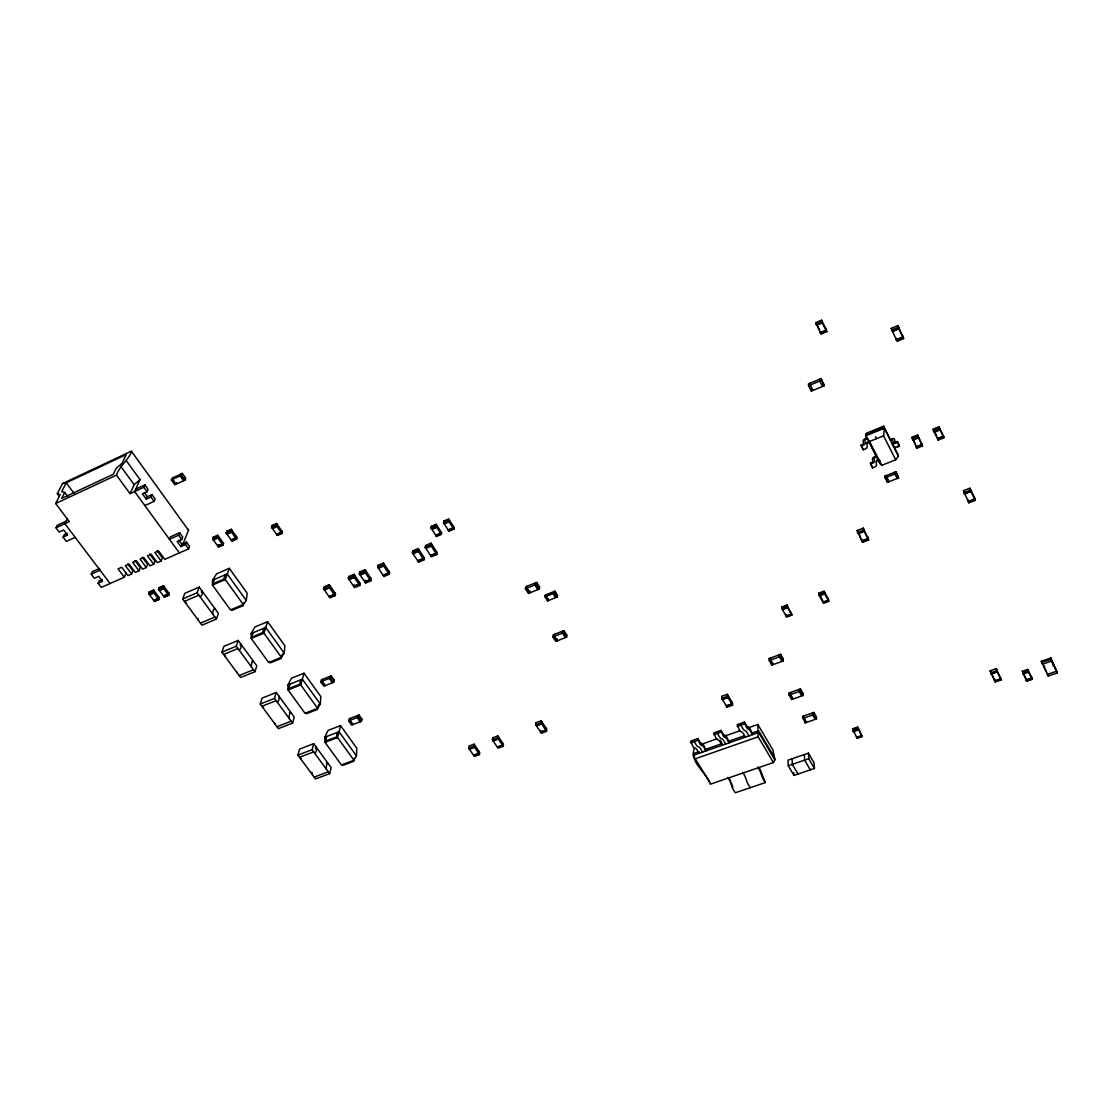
<?xml version="1.0" encoding="UTF-8"?>
<svg xmlns="http://www.w3.org/2000/svg" width="1113" height="1113" viewBox="0 0 1113 1113"><rect width="100%" height="100%" fill="white"/><g stroke="black" fill="none" stroke-linecap="round" stroke-linejoin="round"><path stroke-width="1.5" d="M722.17 743.54L722.17 745.265L720.139 741.912A5.342 1.419 69.7 0 0 718.692 740.27L717.259 739.602A4.591 1.224 69.6 0 1 716.007 738.197L713.85 732.91L720.932 730.406L723.339 734.343L725.161 735.303A8.125 2.143 69.7 0 1 726.984 737.39L729.224 742.788L727.192 739.435A5.342 1.405 69.7 0 0 725.759 737.794L724.326 737.112A4.591 1.21 69.6 0 1 723.088 735.693L720.932 730.406M697.754 738.601L700.188 742.51L702.053 743.442A8.083 2.226 69.7 0 1 703.903 745.515L706.129 750.885L704.084 747.56A5.315 1.461 69.7 0 0 702.623 745.933L701.162 745.279A4.563 1.252 69.7 0 1 699.896 743.874L697.754 738.601L690.742 741.091L692.884 746.35A4.563 1.266 69.7 0 0 694.15 747.741L695.639 748.395A5.315 1.475 69.8 0 1 697.1 750.009L699.145 753.334L699.159 751.609M694.554 748.033C688.585 762.029 706.727 772.144 710.261 784.234L773.41 762.558L774.885 759.887L772.979 750.092L757.828 724.452L748.159 727.86M212.444 585.076L212.541 580.249L216.562 573.849L229.306 568.34L247.142 593.159L246.307 600.505L243.288 604.498L230.488 609.91L212.444 585.076L225.271 579.553L229.306 568.34M897.175 453.033L898.358 456.066L895.728 459.808L881.746 465.345L879.799 463.439L879.757 459.947M356.48 755.936L356.772 748.2L340.522 725.593L328.057 730.406L324.746 737.251L324.996 742.329L341.427 764.937L353.948 760.221L356.48 755.936L339.062 731.756L340.522 725.593M131.668 451.322C129.776 458.222 119.063 466.681 116.475 475.126L55.65 503.521L69.326 521.635L55.984 527.785L59.212 532.056L63.65 530.011L67.531 535.13L63.093 537.162L66.321 541.405L75.197 537.356M284.26 653.234L284.9 645.749L267.621 621.694L254.96 626.953L251.19 633.52L251.218 638.445L268.706 662.499L281.408 657.338L284.26 653.234L265.715 627.482L267.621 621.694M895.728 459.808L883.569 435.837L884.32 428.324L883.625 426.237L866.123 433.305L865.552 434.919L879.799 463.439M565.279 637.485L562.427 632.963M566.614 637.179L566.837 635.161L563.985 630.654L553.119 634.855L552.883 636.873L555.749 641.366L566.614 637.179L563.762 632.657L563.985 630.654M562.399 633.186L562.621 631.168M546.566 731.338L546.803 729.265L541.238 720.779L536.007 722.713L535.756 724.786L541.335 733.258L546.566 731.338L540.988 722.852L541.238 720.779M557.307 639.057L557.112 640.851L554.246 636.344L554.483 634.327M555.749 641.366L555.985 639.363M546.107 728.208L545.871 730.281L540.64 732.201L540.862 730.365M556.097 597.319C551.199 587.052 554.079 599.114 557.015 596.958L557.168 595.594M557.293 597.027L557.488 595.274L554.928 591.184L545.231 595.038L545.022 596.791L547.596 600.867L557.293 597.027L554.719 592.937L554.928 591.184M541.934 721.85L541.683 723.909L536.452 725.843L536.007 722.713M553.69 591.866L557.015 596.958M554.441 592.867L554.608 591.504L556.319 594.231M773.41 762.558L758.148 736.806L757.828 724.452M547.596 600.867L547.805 599.114M546.233 596.304L548.806 600.38L547.916 600.547L548.083 599.184M545.509 595.107L545.342 596.471L547.916 600.547M539.346 589.055L539.596 587.08L536.661 582.419L525.726 586.815L525.447 588.777L528.383 593.424L539.346 589.055L536.41 584.395L536.661 582.419M535.297 582.975L535.033 584.951L537.969 589.598L535.061 584.728M529.997 591.114L529.76 592.867L526.811 588.234L527.089 586.259M503.173 746.322L503.466 744.249L497.831 735.874L492.697 737.766L492.391 739.839L498.04 748.2L503.173 746.322L497.525 737.947L497.831 735.874M502.756 743.192L502.464 745.279L497.33 747.157L502.506 745.042M498.541 736.917L498.234 738.99L493.101 740.882L492.697 737.766M479.049 751.442L478.715 753.529L473.637 755.393L478.757 753.292M479.425 754.558L479.745 752.485L474.082 744.18L469.004 746.058L468.67 748.131L474.347 756.423L479.425 754.558L473.762 746.253L474.082 744.18M474.792 745.223L474.472 747.282L469.38 749.16L474.5 747.06M453.826 529.19L454.16 527.492L448.692 519.02L443.878 521.051L443.531 522.748L449.012 531.207L453.826 529.19L448.344 520.703L448.692 519.02M453.478 526.435L453.687 528.745L448.873 530.762L449.137 529.44M449.012 531.207L449.346 529.524M443.739 522.818L444.017 521.51L448.831 519.479L448.567 520.787L443.531 522.748M449.388 520.091L448.831 519.479M441.305 534.449L441.652 532.751L436.171 524.306L431.385 526.338L431.009 528.021L436.505 536.452L441.305 534.449L435.809 526.004L436.171 524.306M436.393 551.436L435.99 553.37L430.606 555.61L436.032 553.147M440.651 533.21L435.823 535.409L440.651 533.21L441.165 533.99L436.379 536.007L435.865 535.214M436.755 554.552L437.172 552.618L430.995 543.172L425.611 545.426L425.18 547.359L431.385 556.778L436.755 554.552L430.578 545.106L430.995 543.172M441.165 533.99L441.444 532.682M436.379 536.007L436.658 534.685M436.505 536.452L436.866 534.755M431.232 528.105C431.385 530.484 438.021 527.687 436.018 526.073L436.31 524.766L431.51 526.783M431.343 546.288L431.761 544.354M423.58 556.778L423.149 558.712L417.792 560.938L423.19 558.489M426.015 548.319L431.399 546.066M423.928 559.881L424.345 557.947L418.154 548.556L412.798 550.796L412.366 552.716L418.571 562.107L423.928 559.881L417.723 550.476L418.154 548.556M418.571 562.107L419.003 560.173M418.502 551.658L418.933 549.725M413.535 552.173L413.146 553.898L418.544 551.436M342.317 764.603L342.86 765.354L353.586 761.306L354.324 758.176M360.709 719.916L360.278 721.725L357.287 717.523L357.774 715.492M361.516 721.252L362.003 719.221L359.012 715.019L349.12 718.845L348.633 720.876L351.625 725.064L361.516 721.252L358.539 717.05L359.012 715.019M388.924 571.192L388.465 573.139L383.192 575.324L388.507 572.917M389.244 574.294L389.703 572.346L383.47 563.067L378.197 565.279L377.71 567.213L383.971 576.478L389.244 574.294L382.997 565.001L383.47 563.067M350.358 718.358L349.858 720.389L352.863 724.591L349.913 720.167M383.971 576.478L384.444 574.545M383.776 566.169L384.249 564.235M337.434 734.761L336.655 737.863L337.267 732.437M329.643 773.646L331.145 767.594L313.671 743.693L299.55 749.119L297.922 755.115L315.522 778.947L329.643 773.646L312.099 749.689L313.671 743.693M370.518 577.772L370.017 579.72L364.8 581.89L365.245 580.165M370.81 580.875L371.297 578.927L365.036 569.703L359.805 571.887L359.29 573.821L365.579 583.045L370.81 580.875L364.535 571.637L365.036 569.703M365.579 583.045L366.08 581.097M325.886 741.995L326.526 736.569M365.815 570.858L365.314 572.792L360.083 574.976L365.37 572.569M359.499 582.363L358.984 584.311L353.781 586.468L354.24 584.742M333.747 682.213L334.276 680.196L331.215 675.897L321.267 679.862L320.725 681.866L323.8 686.151L333.747 682.213L330.686 677.9L331.215 675.897M359.777 585.452L360.278 583.518L354.004 574.322L348.8 576.492L348.272 578.44L354.574 587.622L359.777 585.452L353.489 576.256L354.004 574.322M353.948 760.221L337.545 737.529L339.062 731.756L324.746 737.251M305.908 712.932L306.478 713.697L317.288 709.468L318.109 706.393M354.783 575.463L354.268 577.41L349.065 579.581L354.324 577.188M322.52 679.361L321.977 681.365L325.038 685.664L322.033 681.142M335.027 595.747L335.57 593.799L329.267 584.687L324.12 586.829L323.563 588.777L329.893 597.89L335.027 595.747L328.711 586.621L329.267 584.687M334.79 592.659L334.248 594.606L329.1 596.749L334.303 594.384M304.03 673.198L300.719 684.898L317.636 708.341L305.018 713.28L288.058 689.949L287.919 684.94L291.453 678.234L304.03 673.198L320.794 696.529L320.335 704.139L317.636 708.341M292.594 723.088L294.263 717.134L276.247 692.481L262.014 698.157L260.219 704.042L278.375 728.639L292.594 723.088L274.494 698.366L276.247 692.481M300.677 682.213L299.814 685.26L300.538 679.904M330.046 585.828L329.504 587.761L324.356 589.918L329.559 587.553M288.963 689.587L289.714 684.231M269.61 662.138L270.181 662.931L281.074 658.506L282.452 653.985M251.218 638.445L263.962 633.158L265.715 627.482L251.19 633.52M254.947 671.696L256.797 665.866L238.196 640.42L223.88 646.361L221.89 652.148L240.617 677.511L254.947 671.696L236.262 646.194L238.196 640.42M252.122 638.069L251.538 637.248L262.459 632.727L263.906 628.247M264.491 629.054L263.058 633.534L262.459 632.727M251.538 637.248L252.999 632.768M281.867 533.517L282.41 531.847L276.622 523.5L272.059 525.503L271.489 527.172L277.304 535.506L281.867 533.517L276.052 525.169L276.622 523.5M281.199 532.292L276.567 534.463L281.199 532.292L281.742 533.071L277.179 535.061L276.636 534.282M281.686 530.804L281.742 533.071M277.179 535.061L277.61 533.753M276.302 525.253C278.32 526.783 271.92 529.593 271.739 527.242L276.302 525.253L276.734 523.945L277.346 524.543M271.739 527.242L272.17 525.948L276.734 523.945M231.393 609.521L231.991 610.355L242.968 605.722L243.97 602.759M216.395 619.078L218.426 613.374L199.227 587.121L184.814 593.326L182.643 598.989L201.968 625.172L216.395 619.078L197.112 592.77L199.227 587.121M213.362 584.687L212.75 583.852L223.755 579.108L225.341 574.725M225.41 577.021L224.353 579.943L223.755 579.108M236.387 536.508L236.401 538.775L231.921 540.737L231.365 539.958L235.859 537.996L231.365 539.958M236.513 539.207L237.125 537.537L231.254 529.273L226.76 531.249L226.148 532.918L232.033 541.182L236.513 539.207L230.641 530.929L231.254 529.273M226.148 532.918L231.991 530.303L231.365 529.705L230.892 530.998L226.398 532.988C227.803 536.327 236.846 527.993 226.955 533.767M212.75 583.852L214.364 579.456M222.99 545.147L223.602 543.478L217.717 535.242L213.265 537.203L212.625 538.873L218.524 547.109L222.99 545.147L217.091 536.911L217.717 535.242M222.322 543.937L217.786 546.08L222.322 543.937L222.878 544.702L218.412 546.664L218.343 544.591M226.398 532.988L226.885 531.694L231.365 529.705M222.878 544.702L223.351 543.408M216.353 536.341L213.376 537.649L212.889 538.942L217.355 536.981L217.842 535.687M217.898 537.76L213.362 539.902L217.898 537.76L217.355 536.981M102.187 579.483L99.252 580.777L98.125 583.268L101.269 587.4L124.308 577.23L118.048 568.882L121.693 567.268L127.953 575.616L131.612 574.002L125.352 565.641L129.025 564.013L135.271 572.388L138.944 570.774L132.697 562.385L136.37 560.743L142.617 569.146L146.304 567.519L140.057 559.116L143.744 557.474L149.991 565.891L153.677 564.263L147.445 555.832L151.145 554.191L157.378 562.635L161.093 560.994L154.86 552.535L158.575 550.893L164.807 559.352L188.556 548.876L189.53 546.4L186.441 542.142L181.864 544.174L180.876 546.636L177.148 541.516L181.739 539.471L182.727 537.009L179.624 532.724L170.456 536.814L169.44 539.276L178.623 535.186L179.624 532.724M168.606 592.7L168.564 594.94L164.251 596.805L163.708 596.067L168.007 594.203L163.708 596.067M168.675 595.385L169.343 593.688L163.458 585.744L159.159 587.622L158.463 589.32L164.362 597.25L168.675 595.385L162.776 587.441L163.458 585.744M164.251 596.805L164.78 595.483M180.876 546.636L185.468 544.605L186.441 542.142M182.866 544.229L188.473 530.247L131.362 451.168L62.481 483.599L57.306 493.685L59.379 496.44M158.756 596.958L158.7 599.211L154.415 601.062L153.872 600.324L158.157 598.474L153.872 600.324M164.195 586.746L163.569 586.189L163.041 587.497L158.728 589.375C160.077 592.589 168.786 584.645 159.284 590.127M158.811 599.643L159.493 597.945L153.608 590.043L149.323 591.907L148.627 593.591L154.526 601.493L158.811 599.643L152.912 591.726L153.608 590.043M158.728 589.375L159.256 588.054L163.569 586.189M148.627 593.591L154.345 591.031L153.719 590.474L153.177 591.796L148.892 593.66C150.227 596.86 158.895 588.958 149.434 594.398M148.892 593.66L149.42 592.339L153.719 590.474M161.093 560.994L162.359 557.905L157.044 550.657M153.677 564.263L154.971 561.161L149.643 553.954M146.304 567.519L147.598 564.416L142.269 557.223M185.008 480.093L185.774 478.256L182.337 473.415L172.139 478.103L171.36 479.94L174.811 484.767L185.008 480.093L181.558 475.251L182.337 473.415M181.057 473.999L180.278 475.835L183.728 480.677L180.362 475.627M138.944 570.774L140.266 567.672L134.923 560.493M176.772 482.541L176.091 484.183L172.71 479.147M131.612 574.002L132.948 570.899L127.745 563.943M172.626 479.355L173.419 477.519M124.308 577.23L126.298 572.639M144.857 505.566L154.081 501.365L155.124 498.944L151.952 494.562L147.347 496.676L146.276 499.097L142.436 493.824L147.069 491.709L148.126 489.303L144.94 484.892L135.716 489.15M146.276 499.097L150.895 496.982L151.952 494.562M116.475 475.126L130.026 493.671L143.869 487.299L144.94 484.892M126.659 461.158L140.043 479.62L134.631 491.556L179.388 552.924M130.026 493.671L134.13 484.698L140.043 479.62M98.125 583.268L102.535 581.32L98.765 576.339L94.355 578.301L91.196 574.141L92.323 571.665L99.697 568.381M63.093 537.162L64.29 534.727L67.253 533.377M67.434 518.533L64.86 523.694L110.09 583.504M55.984 527.785L57.194 525.364L66.07 521.274M64.679 492.475L61.646 498.429L113.289 474.291L116.114 468.378L122.082 463.3L126.214 454.577L66.224 482.805L61.744 491.598L64.679 492.475L67.782 496.621M55.65 503.521L60.227 494.562L57.306 493.685M62.481 483.599L65.333 482.805M171.36 479.94L181.558 475.251M91.196 574.141L100.045 570.204M212.625 538.873L217.091 536.911M867.444 442.251L868.989 441.611M271.489 527.172L276.052 525.169M272.282 528.035L276.845 526.032M158.463 589.32L162.776 587.441M876.696 460.281L878.227 459.669L879.673 462.493M212.541 580.249L227.163 573.932L246.307 600.505M825.929 328.808L826.709 331.618L820.977 334.067L815.829 322.673L821.561 320.21L826.556 330.032M815.968 324.245L821.839 321.907L821.561 320.21M182.643 598.989L197.112 592.77M184.41 601.382L198.879 595.177M826.528 331.131L820.81 333.58L820.698 332.356M891.276 328.405L897.885 325.608L903.631 338.575L897.022 341.343L891.276 328.405L892 330.005M891.555 330.199L898.177 327.403L897.885 325.608M200.479 623.141L214.906 617.047M898.831 328.599L892.236 331.604L898.859 328.808L898.567 327.013M431.009 528.021L436.018 526.073M431.747 528.898L436.546 526.866M896.313 339.757L902.907 336.975M821.144 378.573L808.441 383.902L808.581 385.752L811.377 391.108L824.093 385.808L821.144 378.573L824.093 385.808M323.563 588.777L328.711 586.621M348.272 578.44L353.489 576.256M359.29 573.821L364.535 571.637M808.581 385.752L821.311 380.423M377.71 567.213L382.997 565.001M412.366 552.716L417.723 550.476M425.18 547.359L430.578 545.106M383.832 565.947L378.503 568.367L378.197 565.279M822.34 384.625L823.926 383.971M353.851 586.259L359.04 584.088M364.855 581.682L370.073 579.497M221.89 652.148L236.262 646.194M223.602 654.472L237.973 648.531M239.17 675.549L253.5 669.734M884.195 427.392L865.552 434.919L867.138 438.717L864.912 440.094L865.232 443.224A2.212 1.043 -26.5 0 1 863.326 445.13L861.295 445.951L863.257 449.777L865.288 448.956A2.212 1.043 -26.5 0 0 867.194 447.05L866.916 443.823L869.1 442.543M867.027 437.799L865.483 438.425A3.172 1.489 -26.5 0 0 863.145 440.762L863.465 443.99L861.184 445.019L861.295 445.951M898.358 456.066L884.32 428.324L865.664 435.851L869.531 441.485L883.569 435.837M525.447 588.777L536.41 584.395M287.919 684.94L302.346 679.18L320.335 704.139L318.527 704.849M895.172 446.814A2.226 1.057 -25.9 0 0 897.384 447.092L899.443 446.271L899.304 445.339L897.37 441.485L895.158 442.348M897.37 441.485L897.495 442.431L895.436 443.252A2.226 1.057 -26 0 1 893.238 442.974L892.696 439.816L890.4 440.331L890.275 439.398L891.819 438.8A3.186 1.503 -26 0 1 894.532 439.12L895.005 442.292M911.992 437.228L917.669 434.96L922.538 445.91L916.875 448.149L911.992 437.228L915.345 443.934M934.113 431.719C948.193 424.039 932.249 437.075 933.278 429.062L938.996 426.78L943.574 436.087M912.173 437.701L917.835 435.447M933.459 429.548L939.177 427.253L939.414 428.561L933.682 430.842M912.257 438.912L918.044 436.755L917.669 434.96M938.996 426.78L939.302 428.463L933.57 430.745L938.162 440.052L943.88 437.785L943.462 435.99M288.392 688.794L299.244 684.467M897.301 446.132L899.304 445.339M288.058 689.949L300.719 684.898M869.712 443.044L876.293 455.885L874.762 456.497A3.158 1.516 -26.3 0 0 872.425 458.834L872.773 462.104L870.505 463.105L870.616 464.051L872.564 467.836L874.595 467.043A2.198 1.057 -26.3 0 0 876.488 465.137L876.168 461.867L878.352 460.601M260.219 704.042L274.494 698.366M320.725 681.866L330.686 677.9M870.616 464.051L872.648 463.245A2.212 1.057 -26.3 0 0 874.54 461.339L874.192 458.18L876.404 456.817L876.293 455.885M261.875 706.296L276.149 700.634M937.549 438.703C951.879 434.446 935.894 437.339 937.981 439.565L943.699 437.298M916.695 447.676L922.371 445.437L922.148 444.115M333.037 680.697L334.276 680.196M545.022 596.791L554.719 592.937M884.918 476.114L896.048 471.731L898.594 477.964L887.451 482.332L885.141 477.825L884.918 476.114L887.784 482.012L888.828 481.595L886.505 477.087L885.461 477.505L886.31 475.571M895.728 472.065L895.909 473.387L894.866 473.804L897.203 478.52L898.219 477.922L898.024 476.587L895.728 472.065L894.657 472.288M885.141 477.825L896.285 473.442L896.048 471.731M896.967 476.809L898.358 476.253M276.97 726.733L291.203 721.168M552.883 636.873L563.762 632.657M565.474 635.69L566.837 635.161M348.633 720.876L358.539 717.05M360.765 719.694L362.003 719.221M857.135 530.498L863.285 528.132L868.697 539.972L862.561 542.323L857.135 530.498L857.789 531.722M963.496 490.68L969.896 488.217L974.891 498.401L975.28 500.377L968.88 502.826L963.496 490.68L964.498 493.922L970.912 491.459L970.522 489.497M857.344 532.473L863.493 530.108L863.285 528.132M963.872 492.642L970.286 490.179L969.896 488.217M857.97 533.489L864.119 531.124M964.456 493.699L970.87 491.236M325.33 741.23L336.098 737.098M324.996 742.329L337.545 737.529M297.922 755.115L312.099 749.689M861.879 540.876L868.015 538.525M974.612 498.888L968.254 501.546L967.92 499.793M299.536 757.299L313.699 751.887M314.158 777.111L328.293 771.796M787.1 605.055L787.183 606.849L782.147 608.853L781.938 607.002L787.1 605.055L791.816 615.113L786.654 617.033L782.008 608.797L787.183 606.849L787.253 605.514L782.091 607.461M819.363 594.231L818.945 593.646L824.19 591.671L824.733 593.855L819.488 596.011L819.043 595.038L818.792 593.187L824.037 591.212L828.615 599.559M824.037 591.212L824.163 593.006L818.918 594.968L823.495 603.302L828.754 601.354L828.044 598.516M819.043 595.038L824.302 593.062M828.155 600.116L822.924 602.272L828.587 600.895L828.183 600.31M786.501 616.574L791.663 614.654L791.148 612.275M468.67 748.131L473.762 746.253M492.391 739.839L497.525 737.947M493.129 740.66L498.276 738.754M535.756 724.786L540.988 722.852M536.48 725.62L541.711 723.687M540.668 731.978L545.899 730.058M769.166 658.493L780.644 654.305L783.232 658.826L783.329 660.899L771.838 665.073L769.25 660.552L769.166 658.493L770.906 661.498M769.25 660.552L780.728 656.364L780.644 654.305M781.799 659.355L783.232 658.826M721.767 696.335L727.346 694.317L732.549 703.096L732.577 705.183L726.998 707.172L721.767 698.421L721.767 696.335L722.42 697.434M721.767 698.421L727.346 696.404L727.346 694.317M722.42 699.284L727.999 697.267M731.923 703.847L726.344 706.087L731.923 704.084L731.909 701.997M789.034 693.009L800.442 688.933L802.974 693.371L803.085 695.472L791.677 699.521L789.131 695.096L789.034 693.009L790.731 695.945M789.131 695.096L800.553 691.034L800.442 688.933M801.541 693.886L802.974 693.371M744.333 722.128L746.489 727.443A4.619 1.169 69.5 0 0 747.713 728.876L749.119 729.572A5.37 1.35 69.6 0 1 750.524 731.227L752.541 734.608L750.301 729.196A8.167 2.059 69.6 0 0 748.493 727.067L746.726 726.093L744.333 722.128L737.182 724.66L739.352 729.961A4.605 1.183 69.5 0 0 740.576 731.394L741.981 732.076A5.356 1.377 69.6 0 1 743.401 733.731L745.418 737.112M690.714 742.802L697.726 740.326M713.85 734.636L720.932 732.131M737.196 726.372L744.36 723.853M701.357 744.347L717.495 738.656M723.951 736.389L740.089 730.698M693.204 753.71L698.004 752.012M704.418 749.772L722.045 743.581M728.459 741.328L744.486 735.707M752.499 732.897L758.621 730.74L774.829 758.148M802.515 716.424L813.867 712.445L816.372 716.814L816.497 718.928L805.144 722.894L802.515 716.424L804.184 719.332M802.626 718.525L814.006 714.546L813.867 712.445M694.693 758.996L758.148 736.806M814.953 717.301L816.372 716.814M990.153 670.777L996.218 668.663L1001.269 679.904L995.189 681.991L990.153 670.777L993.519 677.372M990.542 672.892L996.622 670.777L996.218 668.663M991.085 673.796L997.165 671.682M1057.35 672.92L1050.686 659.355L1041.573 662.499L1041.309 661.289L1050.936 657.992L1057.35 672.92L1048.251 676.022L1041.587 662.068L1041.782 662.917M852.586 728.806L857.65 727.067L862.116 736.611L857.066 738.336L852.586 728.806L853.128 729.766M857.65 727.067L857.817 728.945L852.864 730.712L852.739 729.252L857.803 727.512L862.116 736.611M994.577 680.627L1000.684 678.763L1000.281 676.648M1031.681 677.469L1032.154 679.389L1026.743 681.239L1022.318 671.306L1027.73 669.442L1031.765 677.511M1042.408 664.197L1051.521 661.052M1027.897 669.901L1022.819 672.308M852.753 730.685L857.817 728.945M1032.154 679.389L1028.12 671.306L1022.708 673.17L1023.209 674.186M1043.813 666.186L1044.801 666.186M1023.167 673.977L1028.579 672.113M1052.968 665.699L1053.9 665.129M808.441 753.139L788.004 760.151L788.241 765.73L793.945 775.413L814.424 768.471L814.09 762.878L808.441 753.139L808.761 758.718L814.424 768.471M856.913 737.891L861.963 736.166M1026.2 680.015C1039.514 676.607 1024.823 678.888 1026.576 680.78L1031.988 678.93M1047.416 674.339L1056.515 671.222M788.241 765.73L808.761 758.718M759.094 767.58L759.275 767.873A8.083 2.045 69.9 0 1 761.083 771.824L765.299 782.592L735.276 792.79L733.175 789.354A4.522 1.21 70 0 1 731.951 786.71L730.531 782.662A5.287 1.419 70 0 0 729.112 779.573L727.777 777.403M894.351 443.544L892.334 444.157L892.209 443.224L898.233 455.134M149.323 591.907L150.06 592.895M66.224 482.805L74.432 493.782M159.159 587.622L159.896 588.61M159.256 588.054L159.813 588.805M120.691 466.236L134.13 484.698M143.869 487.299L147.069 491.709M150.895 496.982L154.081 501.365M178.623 535.186L181.739 539.471M185.468 544.605L188.556 548.876M144.481 492.739L147.347 496.676M179.068 540.334L181.864 544.174M242.37 604.888L242.968 605.722M280.504 657.713L281.074 658.506M316.732 708.689L317.288 709.468M353.044 760.555L353.586 761.306M225.271 579.553L243.288 604.498M263.962 633.158L281.408 657.338M213.265 537.203L214.002 538.233M213.376 537.649L213.933 538.428M226.76 531.249L227.428 532.473L226.885 531.694M331.507 678.54L329.977 676.398L329.448 678.401L332.509 682.7L329.504 678.179M357.343 717.301L360.334 721.502M348.8 576.492L349.593 577.647M359.805 571.887L360.598 573.042M412.798 550.796L413.577 551.965M431.385 526.338L432.067 527.395M443.878 521.051L444.532 522.303L444.017 521.51M526.839 588.012L529.788 592.659M554.274 636.121L557.14 640.629M709.718 782.286L693.176 755.421L758.663 732.465L774.885 759.887M702.623 752.11L700.592 748.785A5.315 1.475 69.8 0 0 699.131 747.157L697.656 746.503A4.563 1.266 69.7 0 1 696.39 745.112L694.22 741.564M717.384 733.384L719.541 736.945A4.591 1.224 69.6 0 0 720.793 738.364L722.226 739.032A5.342 1.419 69.7 0 1 723.659 740.674L725.69 744.027M750.232 787.712L748.145 784.248A4.535 1.183 69.9 0 1 746.92 781.59L745.487 777.542A5.301 1.377 69.9 0 0 744.068 774.453L742.747 772.255M720.125 740.159L721.488 742.413M757.8 767.08L759.122 769.292A5.315 1.35 69.9 0 1 760.555 772.394L761.988 776.457A4.549 1.155 69.9 0 0 763.212 779.128L765.299 782.592M748.979 735.86L746.962 732.479A5.37 1.363 69.6 0 0 745.543 730.824L744.138 730.142A4.605 1.169 69.5 0 1 742.914 728.709L740.771 725.12M727.346 696.404L732.577 705.183M729.112 777.862L729.293 778.168A8.028 2.156 70 0 1 729.488 778.502M770.669 659.8L773.271 664.322M790.55 694.359L793.096 698.783M804.031 717.802L806.549 722.156M780.728 656.364L783.329 660.899M800.553 691.034L803.085 695.472M814.006 714.546L816.497 718.928M779.281 656.656L781.883 661.192M799.106 691.312L801.652 695.736M812.56 714.81L815.064 719.179M852.739 729.252L853.142 729.975M781.938 607.002L782.509 608.032M786.571 615.239L786.001 614.404M787.253 605.514L787.684 606.098M787.183 606.849L791.816 615.113M818.792 593.187L822.104 599.225M824.19 591.671L824.608 592.255M824.163 593.006L828.754 601.354M859.347 534.671L861.907 541.099L868.043 538.748L867.82 536.758M863.493 530.108L868.697 539.972M810.153 384.875L812.949 390.246M819.697 380.883L822.479 386.267M861.184 445.019L863.257 449.777M870.505 463.105L872.564 467.836M885.294 476.169L886.838 479.174M869.531 441.485L881.746 465.345M821.7 321.782L826.709 331.618M896.285 473.442L898.594 477.964M996.622 670.777L1001.269 679.904M895.909 473.387L898.219 477.922M875.555 436.741L876.543 438.661M815.829 322.673L819.46 329.796M820.838 332.481L820.225 331.437M897.495 442.431L899.443 446.271M883.625 426.237L890.4 439.635M1022.318 671.306L1026.353 679.361M917.933 436.644L922.538 445.91M916.611 446.466L916.055 445.506M1041.309 661.289L1042.213 663.334M1043.883 666.506L1046.498 671.807M933.278 429.062L936.603 435.809M896.744 339.535L896.062 338.157L896.341 339.952L902.949 337.183L902.657 335.375M970.286 490.179L975.28 500.377M939.302 428.463L943.88 437.785M1050.742 659.007L1051.326 660.19L1050.936 657.992M898.177 327.403L903.631 338.575M732.869 787.03L731.241 782.481M1057.127 672.447L1050.408 658.145L1050.936 659.87M1048.251 676.022L1047.236 673.476M1047.834 674.701L1048.029 675.563M1027.73 669.442L1028.203 671.348M1026.743 681.239L1025.852 678.36M974.265 497.135L974.654 499.111M968.505 500.85L968.88 502.826M996.803 669.803L997.206 671.918L991.127 674.033L990.737 671.918M994.799 679.876L995.189 681.991M994.215 678.735L994.619 680.864M938.162 440.052L937.327 437.381M1041.838 661.136L1042.144 662.986M916.486 446.369L916.875 448.149M888.828 481.595L886.505 477.087M887.228 480.621L887.451 482.332M863.925 529.371L864.147 531.346L857.998 533.711L857.817 531.944M862.338 540.334L862.561 542.323M861.587 735.651L856.509 737.182M822.187 321.434L821.728 320.683L816.01 323.16L816.107 324.384M822.326 323.007L816.58 325.302M856.773 736.43L857.066 738.336M819.558 379.241L819.711 381.091M811.238 389.272L811.377 391.108M810.027 383.234L810.167 385.084M823.495 603.302L822.799 600.477M812.448 712.932L812.573 715.047M810.278 769.166L810.32 769.862L804.643 760.123L804.337 754.558M805.019 720.779L805.144 722.894M803.934 715.923L804.045 718.038M799.009 689.448L799.12 691.535M791.246 614.084L786.07 615.809M797.993 773.326L798.035 774.036L792.331 764.339L792.08 758.76M787.767 607.893L782.592 609.618M791.58 697.42L791.677 699.521M790.467 692.495L790.564 694.595M793.819 772.617L793.945 775.413M779.211 654.82L779.295 656.893M771.768 663L771.838 665.073M770.599 657.964L770.683 660.037M727.985 695.416L727.999 697.503L722.42 699.507L722.42 697.656M726.984 705.086L726.998 707.172M278.848 696.042A8.069 3.659 68.4 0 1 277.109 701.941M289.227 718.483A10.587 4.744 68.9 0 1 290.91 712.543A25.126 19.255 15.2 0 0 289.519 712.682M263.628 707.409A7.429 3.422 68.4 0 1 262.835 707.604M274.994 724.062A6.942 3.172 68.9 0 1 274.814 723.227M314.631 753.153A7.958 3.534 69.3 0 0 316.203 747.143A19.964 15.276 15 0 1 315.369 747.978M326.373 769.18A10.434 4.591 69.7 0 1 327.89 763.142A24.736 18.684 13.7 0 0 326.526 763.268M301.206 758.329A7.318 3.311 69.3 0 1 300.468 758.565M312.238 774.509A6.859 3.061 69.7 0 1 311.877 772.13M866.401 442.877A3.158 1.489 -26.4 0 1 867.083 442.431M199.895 596.568A8.334 3.896 66.4 0 0 202.01 590.906A21.022 16.709 20.8 0 1 201.189 591.852M212.806 614.181A10.907 5.05 67 0 1 214.851 608.477M186.316 602.662A7.666 3.631 66.4 0 1 185.44 602.773M198.378 620.289A7.165 3.381 66.9 0 1 198.1 618.647M238.961 649.881A8.194 3.77 67.4 0 0 240.881 644.107A20.646 16.222 18.6 0 1 240.06 644.997M251.468 666.951A10.74 4.897 68 0 1 253.333 661.136A25.543 19.853 16.8 0 0 251.928 661.275M225.424 655.654A7.541 3.52 67.4 0 1 224.603 655.807M237.139 672.795A7.054 3.269 67.9 0 1 236.958 671.96M187.527 529.398A3.102 1.113 -35.5 0 1 188.473 530.247M730.058 779.615A8.028 2.156 70 0 1 730.601 780.825M453.172 527.952L448.316 530.15L453.172 527.952M449.068 521.58L444.212 523.806L449.068 521.58M826.069 330.213L820.351 332.843L826.069 330.213M918.475 437.618L912.827 440.066L918.475 437.618M921.94 444.56L916.291 447.009L921.94 444.56M858.332 729.697L853.295 731.644L858.332 729.697"/></g></svg>
